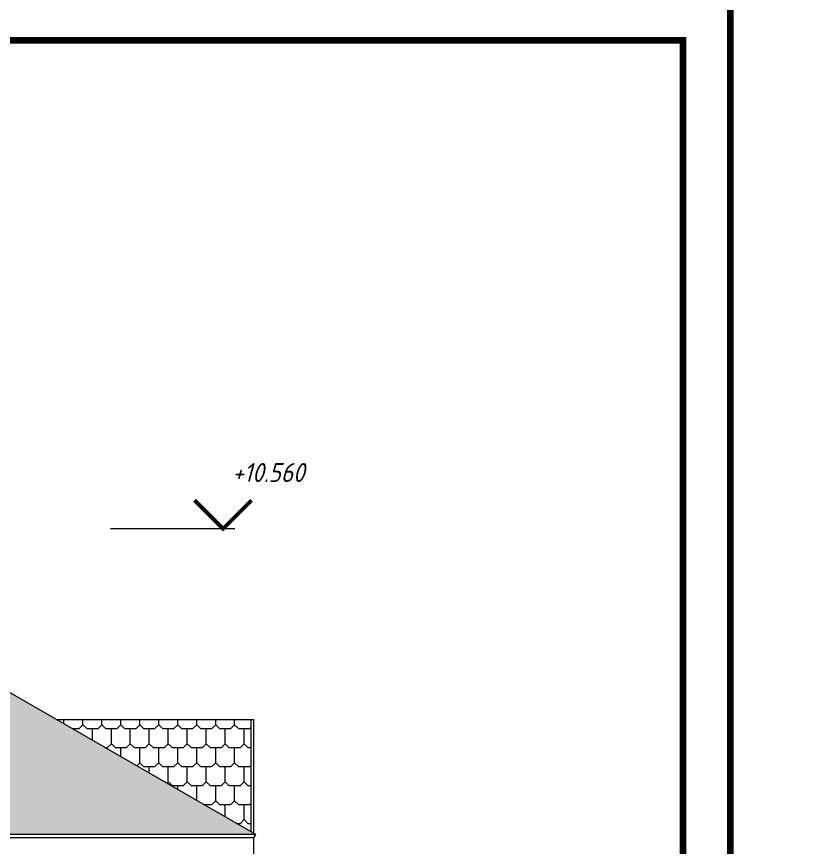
# Model space of a CAD drawing. Header units: millimetres. Extents: x 54 to 1314, y 20 to 614.
# Drawn here: x 818.8 to 902.7, y 226.8 to 314.4 of the extents above; entities that cross this region are included whole.
import ezdxf

# ---------------------------------------------------------------- set-up
doc = ezdxf.new("R2010")
doc.units = ezdxf.units.MM
for name, color, linetype, lineweight in [('А_ВЫСОТН.ОТМЕТКИ', 161, 'Continuous', 20), ('А_ПЕРВЫЙ ПЛАН', 102, 'Continuous', 15), ('А_ШТУКАТУРКА ФАСАД', 7, 'Continuous', 15), ('ЛИСТ', 7, 'Continuous', 18), ('ШТРИХОВКА', 93, 'Continuous', 9)]:
    doc.layers.add(name, color=color, linetype=linetype, lineweight=lineweight)
doc.styles.add('ROMANS', font='romans.shx', dxfattribs={"width": 0.8, "oblique": 15})

msp = doc.modelspace()

# ---------------------------------------------------------------- hatches: boundary and pattern name
at = {"layer": 'ШТРИХОВКА'}
h = msp.add_hatch(dxfattribs=at)
h.set_pattern_fill('SHINGLES', color=30, scale=4, angle=720, pattern_type=2)
h.set_pattern_definition([(360, (-2574.67, 4796.479), (4e-15, 4), [1.2, -0.8, 1.2, -0.8]), (360, (-2573.67, 4798.479), (4e-15, 4), [1.2, -0.8, 1.2, -0.8]), (90, (-2575.07, 4796.879), (-4, 4e-15), [1.6, -2.4]), (90, (-2574.07, 4798.879), (-4, 4e-15), [1.6, -2.4]), (90, (-2573.07, 4796.879), (-4, 4e-15), [1.6, -2.4]), (90, (-2572.07, 4798.879), (-4, 4e-15), [1.6, -2.4]), (225, (-2575.07, 4796.879), (-5e-15, -4), [0.5656854, -5.0911688]), (225, (-2573.07, 4796.879), (-5e-15, -4), [0.5656854, -5.0911688]), (225, (-2574.07, 4798.879), (-5e-15, -4), [0.5656854, -5.0911688]), (225, (-2572.07, 4798.879), (-5e-15, -4), [0.5656854, -5.0911688]), (135, (-2574.67, 4796.479), (-4, 4e-15), [0.5656854, -5.0911688]), (135, (-2573.67, 4798.479), (-4, 4e-15), [0.5656854, -5.0911688]), (135, (-2572.67, 4796.479), (-4, 4e-15), [0.5656854, -5.0911688]), (135, (-2571.67, 4798.479), (-4, 4e-15), [0.5656854, -5.0911688])])
h.paths.add_polyline_path([(717.21, 228.165), (780.609, 264.769), (844.008, 228.165)])
h.paths.add_polyline_path([(792.665, 248.88), (768.209, 248.88), (780.609, 256.345)])
h.paths.add_polyline_path([(770.085, 248.88), (768.209, 248.88), (780.609, 256.345), (792.665, 248.88), (791.133, 248.88), (793.133, 247.725), (797.93, 247.725), (780.609, 257.725), (763.289, 247.725), (768.085, 247.725)])
h = msp.add_hatch(dxfattribs=at)
h.set_pattern_fill('SHINGLES', color=30, scale=4, angle=720, pattern_type=2)
h.set_pattern_definition([(360, (-2649.83, 4791.3406), (3e-15, 4), [1.2, -0.8, 1.2, -0.8]), (360, (-2648.83, 4793.3406), (3e-15, 4), [1.2, -0.8, 1.2, -0.8]), (90, (-2650.23, 4791.7406), (-4, 3e-15), [1.6, -2.4]), (90, (-2649.23, 4793.7406), (-4, 3e-15), [1.6, -2.4]), (90, (-2648.23, 4791.7406), (-4, 3e-15), [1.6, -2.4]), (90, (-2647.23, 4793.7406), (-4, 3e-15), [1.6, -2.4]), (225, (-2650.23, 4791.7406), (-4e-15, -4), [0.5656854, -5.0911688]), (225, (-2648.23, 4791.7406), (-4e-15, -4), [0.5656854, -5.0911688]), (225, (-2649.23, 4793.7406), (-4e-15, -4), [0.5656854, -5.0911688]), (225, (-2647.23, 4793.7406), (-4e-15, -4), [0.5656854, -5.0911688]), (135, (-2649.83, 4791.3406), (-4, 3e-15), [0.5656854, -5.0911688]), (135, (-2648.83, 4793.3406), (-4, 3e-15), [0.5656854, -5.0911688]), (135, (-2647.83, 4791.3406), (-4, 3e-15), [0.5656854, -5.0911688]), (135, (-2646.83, 4793.3406), (-4, 3e-15), [0.5656854, -5.0911688])])
h.paths.add_polyline_path([(822.98, 240.306), (843.509, 240.306), (843.509, 228.453)])

# ---------------------------------------------------------------- linework, layer by layer
at = {"layer": 'А_ВЫСОТН.ОТМЕТКИ'}
msp.add_line((841.775, 260.421), (828.679, 260.421), dxfattribs=at)
msp.add_lwpolyline([(853.411, 264.465, 0, 0, 0), (840.549, 264.465, 0, 0, 0), (840.549, 260.421, 0.4, 0.4, 0), (837.549, 263.421, 0.4, 0.4, 0), (840.549, 260.421, 0.4, 0.4, 0), (843.549, 263.421, 0.4, 0.4, 0)], format="xyseb", dxfattribs=at)
at = {"layer": 'А_ПЕРВЫЙ ПЛАН', "ltscale": 100}
for p, q in [((844.008, 228.165), (780.609, 264.769)), ((822.98, 240.306), (843.809, 240.306)), ((843.509, 228.453), (843.509, 240.306)), ((843.809, 228.28), (843.809, 240.306)), ((844.008, 228.165), (702.01, 228.165)), ((843.809, 227.82), (844.008, 228.165))]:
    msp.add_line(p, q, dxfattribs=at)
at = {"layer": 'А_ШТУКАТУРКА ФАСАД'}
msp.add_line((843.809, 227.82), (702.209, 227.82), dxfattribs=at)
at = {"layer": 'А_ШТУКАТУРКА ФАСАД', "color": 7}
msp.add_line((843.809, 225.82), (843.809, 227.82), dxfattribs=at)
at = {"layer": 'ЛИСТ', "const_width": 0.7}
for points in [[(474.025, 19.917), (894.025, 19.917), (894.025, 316.917), (474.025, 316.917)], [(894.025, 19.917), (1314.025, 19.917), (1314.025, 316.917), (894.025, 316.917)], [(494.025, 24.917), (889.025, 24.917), (889.025, 311.917), (494.025, 311.917)]]:
    msp.add_lwpolyline(points, close=True, dxfattribs=at)

# ---------------------------------------------------------------- texts
at = {"layer": 'А_ВЫСОТН.ОТМЕТКИ', "style": 'ROMANS', "oblique": 15, "width": 0.85}
msp.add_text('+10.560', height=2, dxfattribs=at).set_placement((841.516, 265.345))

doc.saveas('drawing.dxf')
